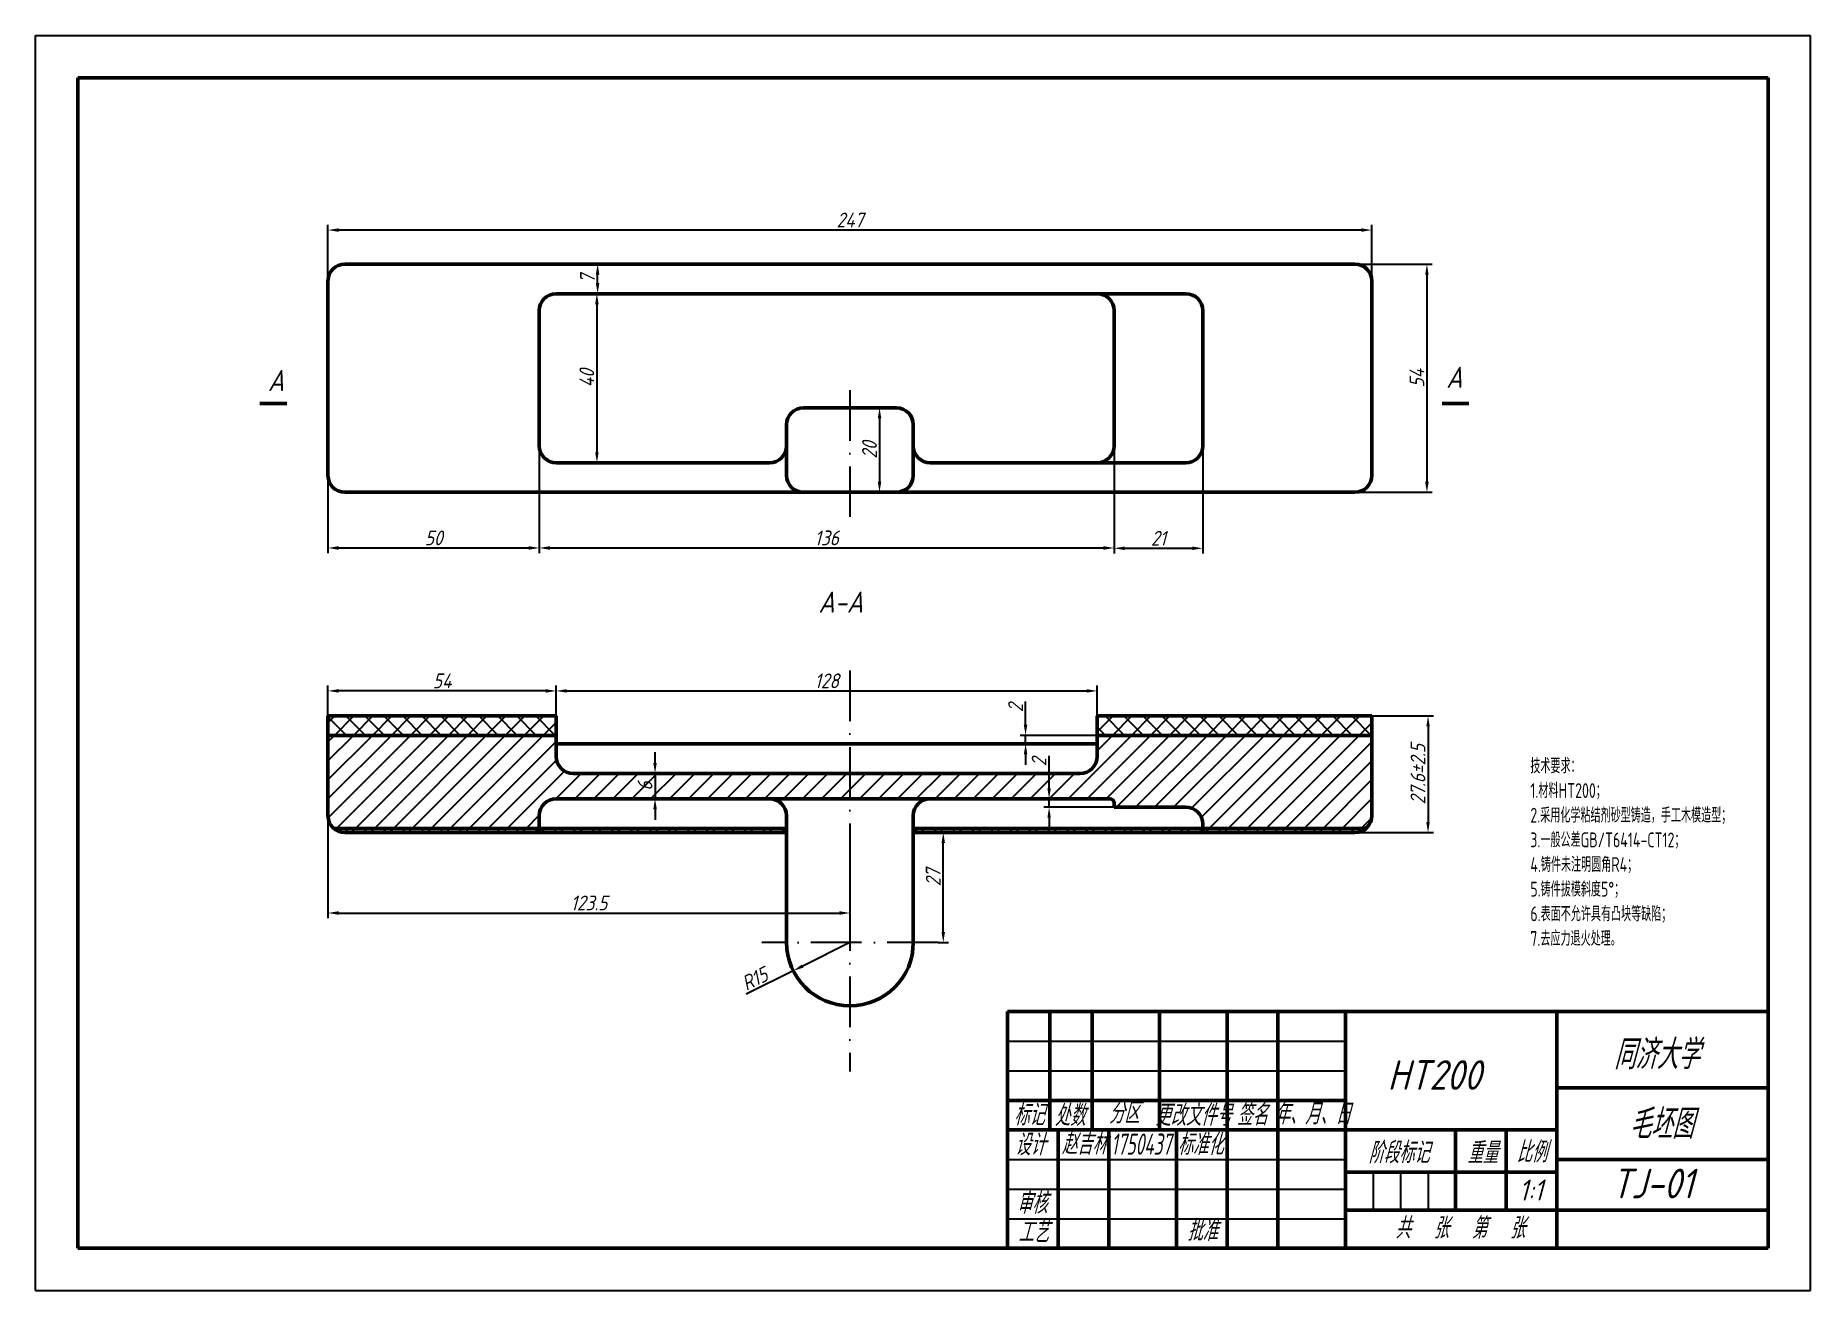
# Model space of a CAD drawing. Header units: millimetres. Extents: x 4 to 424, y 11 to 308.
import ezdxf

# ---------------------------------------------------------------- set-up
doc = ezdxf.new("R2010")
doc.units = ezdxf.units.MM
doc.linetypes.add('ACAD_ISO10W100', pattern=[18, 12, -3, 0, -3])
for name, color, linetype, lineweight in [('尺寸标注', 7, 'Continuous', 25), ('粗实线', 3, 'Continuous', 50), ('细实线', 7, 'Continuous', 25), ('细文本', 7, 'Continuous', 25), ('细点画线', 1, 'ACAD_ISO10W100', 25)]:
    doc.layers.add(name, color=color, linetype=linetype, lineweight=lineweight)
doc.styles.add('工程字', font='gbenor.shx', dxfattribs={"width": 0.8, "bigfont": 'gbcbig.shx'})
doc.styles.add('长仿宋', font='gbeitc.shx', dxfattribs={"bigfont": 'gbcbig.shx'})
doc.dimstyles.new('ISO-25', dxfattribs={"dimtxt": 3.5, "dimasz": 2.5, "dimexe": 1.25, "dimexo": 0, "dimtad": 1, "dimdsep": 46, "dimtxsty": '长仿宋', "dimcen": 2.5, "dimadec": 0, "dimazin": 0, "dimtfac": 1, "dimtmove": 0, "dimatfit": 2, "dimfxl": 1, "dimarcsym": 0})

# ---------------------------------------------------------------- blocks, each defined once
blk = doc.blocks.new('*D7')
at = {"layer": 'Defpoints', "color": 0, "transparency": 16777216}
for p in [(320.11, 147.02), (316.11, 119.42), (333.41, 119.42)]:
    blk.add_point(p, dxfattribs=at)
at = {"layer": '细实线', "color": 0, "lineweight": -2, "transparency": 16777216}
for p, q in [((320.11, 147.02), (334.66, 147.02)), ((333.41, 144.52), (333.41, 121.92)), ((316.11, 119.42), (334.66, 119.42))]:
    blk.add_line(p, q, dxfattribs=at)
at = {"layer": '细实线', "color": 0, "transparency": 16777216}
for points in [[(332.99, 144.52), (333.82, 144.52), (333.41, 147.02)], [(332.99, 121.92), (333.82, 121.92), (333.41, 119.42)]]:
    blk.add_solid(points, dxfattribs=at)
at = {"layer": '细实线', "color": 0, "transparency": 16777216, "insert": (331.03, 133.22), "char_height": 3.5, "width": 7.525, "attachment_point": 5, "rotation": 90, "style": '长仿宋'}
blk.add_mtext('27.6±2.5', dxfattribs=at)
blk = doc.blocks.new('*D8')
at = {"layer": 'Defpoints', "color": 0, "transparency": 16777216}
for p in [(316.11, 253.94), (316.11, 199.94), (333.14, 199.94)]:
    blk.add_point(p, dxfattribs=at)
at = {"layer": '细实线', "color": 0, "lineweight": -2, "transparency": 16777216}
for p, q in [((316.11, 253.94), (334.39, 253.94)), ((333.14, 251.44), (333.14, 202.44)), ((316.11, 199.94), (334.39, 199.94))]:
    blk.add_line(p, q, dxfattribs=at)
at = {"layer": '细实线', "color": 0, "transparency": 16777216}
for points in [[(332.72, 251.44), (333.56, 251.44), (333.14, 253.94)], [(332.72, 202.44), (333.56, 202.44), (333.14, 199.94)]]:
    blk.add_solid(points, dxfattribs=at)
at = {"layer": '细实线', "color": 0, "transparency": 16777216, "insert": (330.77, 226.94), "char_height": 3.5, "attachment_point": 5, "rotation": 90, "style": '长仿宋'}
blk.add_mtext('54', dxfattribs=at)
blk = doc.blocks.new('*D9')
at = {"layer": 'Defpoints', "color": 0, "transparency": 16777216}
for p in [(73.11, 262), (73.11, 249.94), (320.11, 249.94)]:
    blk.add_point(p, dxfattribs=at)
at = {"layer": '细实线', "color": 0, "lineweight": -2, "transparency": 16777216}
for p, q in [((73.11, 249.94), (73.11, 263.25)), ((317.61, 262), (75.61, 262)), ((320.11, 249.94), (320.11, 263.25))]:
    blk.add_line(p, q, dxfattribs=at)
at = {"layer": '细实线', "color": 0, "transparency": 16777216}
for points in [[(75.61, 262.42), (75.61, 261.58), (73.11, 262)], [(317.61, 262.42), (317.61, 261.58), (320.11, 262)]]:
    blk.add_solid(points, dxfattribs=at)
at = {"layer": '细实线', "color": 0, "transparency": 16777216, "insert": (196.61, 264.38), "char_height": 3.5, "attachment_point": 5, "style": '长仿宋'}
blk.add_mtext('247', dxfattribs=at)
blk = doc.blocks.new('*D10')
at = {"layer": 'Defpoints', "color": 0, "transparency": 16777216}
for p in [(123.11, 210.94), (73.11, 203.94), (123.11, 186.77)]:
    blk.add_point(p, dxfattribs=at)
at = {"layer": '细实线', "color": 0, "lineweight": -2, "transparency": 16777216}
for p, q in [((123.11, 210.94), (123.11, 185.52)), ((73.11, 203.94), (73.11, 185.52)), ((75.61, 186.77), (120.61, 186.77))]:
    blk.add_line(p, q, dxfattribs=at)
at = {"layer": '细实线', "color": 0, "transparency": 16777216}
for points in [[(75.61, 187.19), (75.61, 186.35), (73.11, 186.77)], [(120.61, 187.19), (120.61, 186.35), (123.11, 186.77)]]:
    blk.add_solid(points, dxfattribs=at)
at = {"layer": '细实线', "color": 0, "transparency": 16777216, "insert": (98.11, 189.15), "char_height": 3.5, "attachment_point": 5, "style": '长仿宋'}
blk.add_mtext('50', dxfattribs=at)
blk = doc.blocks.new('*D11')
at = {"layer": 'Defpoints', "color": 0, "transparency": 16777216}
for p in [(123.11, 210.94), (259.11, 210.94), (259.11, 186.77)]:
    blk.add_point(p, dxfattribs=at)
at = {"layer": '细实线', "color": 0, "lineweight": -2, "transparency": 16777216}
for p, q in [((123.11, 210.94), (123.11, 185.52)), ((259.11, 210.94), (259.11, 185.52)), ((125.61, 186.77), (256.61, 186.77))]:
    blk.add_line(p, q, dxfattribs=at)
at = {"layer": '细实线', "color": 0, "transparency": 16777216}
for points in [[(125.61, 187.19), (125.61, 186.35), (123.11, 186.77)], [(256.61, 187.19), (256.61, 186.35), (259.11, 186.77)]]:
    blk.add_solid(points, dxfattribs=at)
at = {"layer": '细实线', "color": 0, "transparency": 16777216, "insert": (191.11, 189.15), "char_height": 3.5, "attachment_point": 5, "style": '长仿宋'}
blk.add_mtext('136', dxfattribs=at)
blk = doc.blocks.new('*D12')
at = {"layer": 'Defpoints', "color": 0, "transparency": 16777216}
for p in [(259.11, 210.94), (280.11, 210.94), (280.11, 186.69)]:
    blk.add_point(p, dxfattribs=at)
at = {"layer": '细实线', "color": 0, "lineweight": -2, "transparency": 16777216}
for p, q in [((259.11, 210.94), (259.11, 185.44)), ((280.11, 210.94), (280.11, 185.44)), ((261.61, 186.69), (277.61, 186.69))]:
    blk.add_line(p, q, dxfattribs=at)
at = {"layer": '细实线', "color": 0, "transparency": 16777216}
for points in [[(261.61, 187.11), (261.61, 186.27), (259.11, 186.69)], [(277.61, 187.11), (277.61, 186.27), (280.11, 186.69)]]:
    blk.add_solid(points, dxfattribs=at)
at = {"layer": '细实线', "color": 0, "transparency": 16777216, "insert": (269.61, 189.07), "char_height": 3.5, "attachment_point": 5, "style": '长仿宋'}
blk.add_mtext('21', dxfattribs=at)
blk = doc.blocks.new('*D13')
at = {"layer": 'Defpoints', "color": 0, "transparency": 16777216}
for p in [(127.11, 246.94), (127.11, 206.94), (136.74, 206.94)]:
    blk.add_point(p, dxfattribs=at)
at = {"layer": '细实线', "color": 0, "lineweight": -2, "transparency": 16777216}
for p, q in [((127.11, 246.94), (137.99, 246.94)), ((136.74, 244.44), (136.74, 209.44)), ((127.11, 206.94), (137.99, 206.94))]:
    blk.add_line(p, q, dxfattribs=at)
at = {"layer": '细实线', "color": 0, "transparency": 16777216}
for points in [[(136.32, 244.44), (137.15, 244.44), (136.74, 246.94)], [(136.32, 209.44), (137.15, 209.44), (136.74, 206.94)]]:
    blk.add_solid(points, dxfattribs=at)
at = {"layer": '细实线', "color": 0, "transparency": 16777216, "insert": (134.36, 226.94), "char_height": 3.5, "attachment_point": 5, "rotation": 90, "style": '长仿宋'}
blk.add_mtext('40', dxfattribs=at)
blk = doc.blocks.new('*D3')
at = {"layer": 'Defpoints', "color": 0, "transparency": 16777216}
for p in [(136.74, 253.94), (136.91, 253.94), (136.74, 246.94)]:
    blk.add_point(p, dxfattribs=at)
at = {"layer": '细实线', "color": 0, "lineweight": -2, "transparency": 16777216}
for p, q in [((136.74, 253.94), (138.16, 253.94)), ((136.91, 249.44), (136.91, 251.44)), ((136.74, 246.94), (138.16, 246.94))]:
    blk.add_line(p, q, dxfattribs=at)
at = {"layer": '细实线', "color": 0, "transparency": 16777216}
for points in [[(136.49, 251.44), (137.33, 251.44), (136.91, 253.94)], [(136.49, 249.44), (137.33, 249.44), (136.91, 246.94)]]:
    blk.add_solid(points, dxfattribs=at)
at = {"layer": '细实线', "color": 0, "transparency": 16777216, "insert": (134.53, 250.44), "char_height": 3.5, "attachment_point": 5, "rotation": 90, "style": '长仿宋'}
blk.add_mtext('7', dxfattribs=at)
blk = doc.blocks.new('*D14')
at = {"layer": 'Defpoints', "color": 0, "transparency": 16777216}
for p in [(207.61, 219.94), (203.61, 199.94), (207.61, 199.94)]:
    blk.add_point(p, dxfattribs=at)
at = {"layer": '细实线', "color": 0, "lineweight": -2, "transparency": 16777216}
for p, q in [((207.61, 219.94), (202.36, 219.94)), ((203.61, 217.44), (203.61, 202.44)), ((207.61, 199.94), (202.36, 199.94))]:
    blk.add_line(p, q, dxfattribs=at)
at = {"layer": '细实线', "color": 0, "transparency": 16777216}
for points in [[(203.2, 217.44), (204.03, 217.44), (203.61, 219.94)], [(203.2, 202.44), (204.03, 202.44), (203.61, 199.94)]]:
    blk.add_solid(points, dxfattribs=at)
at = {"layer": '细实线', "color": 0, "transparency": 16777216, "insert": (201.24, 209.94), "char_height": 3.5, "attachment_point": 5, "rotation": 90, "style": '长仿宋'}
blk.add_mtext('20', dxfattribs=at)
blk = doc.blocks.new('*D15')
at = {"layer": 'Defpoints', "color": 0, "transparency": 16777216}
for p in [(73.11, 123.42), (196.61, 110.32), (196.61, 100.38)]:
    blk.add_point(p, dxfattribs=at)
at = {"layer": '细实线', "color": 0, "lineweight": -2, "transparency": 16777216}
for p, q in [((73.11, 123.42), (73.11, 99.13)), ((196.61, 110.32), (196.61, 99.13)), ((75.61, 100.38), (194.11, 100.38))]:
    blk.add_line(p, q, dxfattribs=at)
at = {"layer": '细实线', "color": 0, "transparency": 16777216}
for points in [[(75.61, 100.8), (75.61, 99.97), (73.11, 100.38)], [(194.11, 100.8), (194.11, 99.97), (196.61, 100.38)]]:
    blk.add_solid(points, dxfattribs=at)
at = {"layer": '细实线', "color": 0, "transparency": 16777216, "insert": (134.86, 102.76), "char_height": 3.5, "attachment_point": 5, "style": '长仿宋'}
blk.add_mtext('123.5', dxfattribs=at)
blk = doc.blocks.new('*D4')
at = {"layer": 'Defpoints', "color": 0, "transparency": 16777216}
for p in [(137.85, 133.42), (137.85, 127.42), (150.5, 127.42)]:
    blk.add_point(p, dxfattribs=at)
at = {"layer": '细实线', "color": 0, "lineweight": -2, "transparency": 16777216}
for p, q in [((150.5, 135.92), (150.5, 138.42)), ((137.85, 133.42), (151.75, 133.42)), ((150.5, 133.42), (150.5, 127.42)), ((137.85, 127.42), (151.75, 127.42)), ((150.5, 124.92), (150.5, 122.42))]:
    blk.add_line(p, q, dxfattribs=at)
at = {"layer": '细实线', "color": 0, "transparency": 16777216}
for points in [[(150.08, 135.92), (150.92, 135.92), (150.5, 133.42)], [(150.08, 124.92), (150.92, 124.92), (150.5, 127.42)]]:
    blk.add_solid(points, dxfattribs=at)
at = {"layer": '细实线', "color": 0, "transparency": 16777216, "insert": (148.12, 130.42), "char_height": 3.5, "attachment_point": 5, "rotation": 90, "style": '长仿宋'}
blk.add_mtext('6', dxfattribs=at)
blk = doc.blocks.new('*D16')
at = {"layer": 'Defpoints', "color": 0, "transparency": 16777216}
for p in [(73.11, 152.94), (73.11, 147.02), (127.11, 147.02)]:
    blk.add_point(p, dxfattribs=at)
at = {"layer": '细实线', "color": 0, "lineweight": -2, "transparency": 16777216}
for p, q in [((73.11, 147.02), (73.11, 154.19)), ((124.61, 152.94), (75.61, 152.94)), ((127.11, 147.02), (127.11, 154.19))]:
    blk.add_line(p, q, dxfattribs=at)
at = {"layer": '细实线', "color": 0, "transparency": 16777216}
for points in [[(75.61, 153.36), (75.61, 152.53), (73.11, 152.94)], [(124.61, 153.36), (124.61, 152.53), (127.11, 152.94)]]:
    blk.add_solid(points, dxfattribs=at)
at = {"layer": '细实线', "color": 0, "transparency": 16777216, "insert": (100.11, 155.32), "char_height": 3.5, "attachment_point": 5, "style": '长仿宋'}
blk.add_mtext('54', dxfattribs=at)
blk = doc.blocks.new('*D17')
at = {"layer": 'Defpoints', "color": 0, "transparency": 16777216}
for p in [(255.11, 152.94), (127.11, 147.02), (255.11, 147.02)]:
    blk.add_point(p, dxfattribs=at)
at = {"layer": '细实线', "color": 0, "lineweight": -2, "transparency": 16777216}
for p, q in [((127.11, 147.02), (127.11, 154.19)), ((129.61, 152.94), (252.61, 152.94)), ((255.11, 147.02), (255.11, 154.19))]:
    blk.add_line(p, q, dxfattribs=at)
at = {"layer": '细实线', "color": 0, "transparency": 16777216}
for points in [[(129.61, 153.36), (129.61, 152.53), (127.11, 152.94)], [(252.61, 153.36), (252.61, 152.53), (255.11, 152.94)]]:
    blk.add_solid(points, dxfattribs=at)
at = {"layer": '细实线', "color": 0, "transparency": 16777216, "insert": (191.11, 155.32), "char_height": 3.5, "attachment_point": 5, "style": '长仿宋'}
blk.add_mtext('128', dxfattribs=at)
blk = doc.blocks.new('*D5')
at = {"layer": 'Defpoints', "color": 0, "transparency": 16777216}
for p in [(238.17, 140.42), (255.11, 142.42), (255.11, 140.42)]:
    blk.add_point(p, dxfattribs=at)
at = {"layer": '细实线', "color": 0, "lineweight": -2, "transparency": 16777216}
for p, q in [((238.17, 144.92), (238.17, 150.42)), ((255.11, 142.42), (236.92, 142.42)), ((255.11, 140.42), (236.92, 140.42)), ((238.17, 140.42), (238.17, 142.42)), ((238.17, 137.92), (238.17, 135.42))]:
    blk.add_line(p, q, dxfattribs=at)
at = {"layer": '细实线', "color": 0, "transparency": 16777216}
for points in [[(237.76, 144.92), (238.59, 144.92), (238.17, 142.42)], [(237.76, 137.92), (238.59, 137.92), (238.17, 140.42)]]:
    blk.add_solid(points, dxfattribs=at)
at = {"layer": '细实线', "color": 0, "transparency": 16777216, "insert": (235.8, 148.92), "char_height": 3.5, "attachment_point": 5, "rotation": 90, "style": '长仿宋'}
blk.add_mtext('2', dxfattribs=at)
blk = doc.blocks.new('*D18')
at = {"layer": 'Defpoints', "color": 0, "transparency": 16777216}
for p in [(243.74, 127.42), (258.11, 127.42), (259.11, 125.42)]:
    blk.add_point(p, dxfattribs=at)
at = {"layer": '细实线', "color": 0, "lineweight": -2, "transparency": 16777216}
for p, q in [((243.74, 129.92), (243.74, 137.6)), ((258.11, 127.42), (242.49, 127.42)), ((243.74, 125.42), (243.74, 127.42)), ((259.11, 125.42), (242.49, 125.42)), ((243.74, 122.92), (243.74, 120.42))]:
    blk.add_line(p, q, dxfattribs=at)
at = {"layer": '细实线', "color": 0, "transparency": 16777216}
for points in [[(243.33, 129.92), (244.16, 129.92), (243.74, 127.42)], [(243.33, 122.92), (244.16, 122.92), (243.74, 125.42)]]:
    blk.add_solid(points, dxfattribs=at)
at = {"layer": '细实线', "color": 0, "transparency": 16777216, "insert": (241.37, 136.1), "char_height": 3.5, "attachment_point": 5, "rotation": 90, "style": '长仿宋'}
blk.add_mtext('2', dxfattribs=at)
blk = doc.blocks.new('*D19')
at = {"layer": 'Defpoints', "color": 0, "transparency": 16777216}
for p in [(196.61, 93.42), (183.2, 86.7)]:
    blk.add_point(p, dxfattribs=at)
at = {"layer": '细实线', "color": 0, "lineweight": -2, "transparency": 16777216}
for p, q in [((196.61, 93.42), (185.43, 87.82)), ((183.2, 86.7), (172.09, 81.14))]:
    blk.add_line(p, q, dxfattribs=at)
at = {"layer": '细实线', "color": 0, "transparency": 16777216}
blk.add_solid([(185.25, 88.2), (185.62, 87.45), (183.2, 86.7)], dxfattribs=at)
at = {"layer": '细实线', "color": 0, "transparency": 16777216, "insert": (174.06, 84.79), "char_height": 3.5, "attachment_point": 5, "rotation": 26.5921, "style": '长仿宋'}
blk.add_mtext('R15', dxfattribs=at)
blk = doc.blocks.new('*D22')
at = {"color": 0, "lineweight": -2, "transparency": 16777216}
for p, q in [((218.69, 119.42), (217.44, 119.42)), ((218.69, 95.92), (218.69, 116.92)), ((217.46, 93.42), (219.94, 93.42))]:
    blk.add_line(p, q, dxfattribs=at)
at = {"color": 0, "transparency": 16777216}
for points in [[(218.28, 116.92), (219.11, 116.92), (218.69, 119.42)], [(218.28, 95.92), (219.11, 95.92), (218.69, 93.42)]]:
    blk.add_solid(points, dxfattribs=at)
at = {"layer": 'Defpoints', "color": 0, "transparency": 16777216}
for p in [(218.69, 119.42), (218.69, 119.42), (217.46, 93.42)]:
    blk.add_point(p, dxfattribs=at)
at = {"color": 0, "transparency": 16777216, "insert": (216.32, 108.76), "char_height": 3.5, "attachment_point": 5, "rotation": 90, "style": '长仿宋'}
blk.add_mtext('27', dxfattribs=at)

msp = doc.modelspace()

# ---------------------------------------------------------------- hatches: boundary and pattern name
at = {"layer": '细实线'}
h = msp.add_hatch(dxfattribs=at)
h.set_pattern_fill('ANSI37', color=256)
h.set_pattern_definition([(45, (-516.635, 40.552), (-2.245064, 2.245064), []), (135, (-516.635, 40.552), (-2.245064, -2.245064), [])])
h.paths.add_polyline_path([(320.112, 147.019), (255.112, 147.019), (255.112, 142.419), (320.112, 142.419)])
h.paths.add_polyline_path([(318.758, 120.419), (280.112, 120.419), (280.112, 119.419), (316.112, 119.419, 0.1826758)])
h.paths.add_polyline_path([(280.112, 120.419), (211.612, 120.419), (211.612, 119.419), (280.112, 119.419)])
h.paths.add_polyline_path([(127.112, 147.019), (73.112, 147.019), (73.112, 142.419), (127.112, 142.419)])
h.paths.add_polyline_path([(181.612, 120.419), (123.112, 120.419), (123.112, 119.419), (181.612, 119.419)])
h.paths.add_polyline_path([(123.112, 120.419), (74.466, 120.419, 0.1826758), (77.112, 119.419), (123.112, 119.419)])
h = msp.add_hatch(dxfattribs=at)
h.set_pattern_fill('ANSI31', color=256)
h.set_pattern_definition([(45, (-516.635, 40.552), (-2.245064, 2.245064), [])])
h.paths.add_polyline_path([(320.112, 142.419), (255.112, 142.419), (255.112, 137.419, -0.4142136), (251.112, 133.419), (196.612, 133.419), (196.612, 127.419), (258.112, 127.419, -0.4142136), (259.112, 126.419), (259.112, 125.419), (276.112, 125.419, -0.4142136), (280.112, 121.419), (280.112, 120.419), (318.758, 120.419, 0.2152504), (320.112, 123.419)])
h.paths.add_polyline_path([(196.612, 133.419), (131.112, 133.419, -0.4142136), (127.112, 137.419), (127.112, 142.419), (73.112, 142.419), (73.112, 123.419, 0.2152504), (74.466, 120.419), (123.112, 120.419), (123.112, 123.419, -0.4142136), (127.112, 127.419), (196.612, 127.419)])

# ---------------------------------------------------------------- linework, layer by layer
at = {"layer": '粗实线'}
for p, q in [((13.902, 298.046), (413.902, 298.046)), ((13.902, 21.046), (13.902, 298.046)), ((413.902, 21.046), (413.902, 298.046)), ((77.112, 253.944), (316.112, 253.944)), ((73.112, 203.944), (73.112, 249.944)), ((320.112, 249.944), (320.112, 203.944)), ((127.112, 246.944), (234.112, 246.944)), ((234.112, 246.944), (276.112, 246.944)), ((123.112, 210.944), (123.112, 242.944)), ((259.112, 210.944), (259.112, 242.944)), ((280.112, 210.944), (280.112, 242.944)), ((56.983, 220.944), (63.342, 220.944)), ((207.612, 219.944), (185.612, 219.944)), ((336.715, 220.944), (343.073, 220.944)), ((181.612, 210.944), (181.612, 215.944)), ((211.612, 210.944), (211.612, 215.944)), ((181.612, 210.944), (181.612, 203.944)), ((211.612, 210.944), (211.612, 203.944)), ((177.612, 206.944), (127.112, 206.944)), ((234.112, 206.944), (215.612, 206.944)), ((234.112, 206.944), (276.112, 206.944)), ((185.612, 199.944), (77.112, 199.944)), ((207.612, 199.944), (185.612, 199.944)), ((207.612, 199.944), (316.112, 199.944)), ((73.112, 147.019), (127.112, 147.019)), ((73.112, 123.419), (73.112, 147.019)), ((127.112, 147.019), (127.112, 137.419)), ((255.112, 147.019), (320.112, 147.019)), ((255.112, 147.019), (255.112, 137.419)), ((320.112, 147.019), (320.112, 123.419)), ((127.112, 142.419), (73.112, 142.419)), ((127.112, 140.419), (255.112, 140.419)), ((320.112, 142.419), (255.112, 142.419)), ((251.112, 133.419), (131.112, 133.419)), ((258.112, 127.419), (127.112, 127.419)), ((259.112, 126.419), (259.112, 125.419)), ((123.112, 123.419), (123.112, 119.419)), ((181.612, 93.419), (181.612, 123.419)), ((211.612, 93.419), (211.612, 123.419)), ((276.112, 125.419), (259.112, 125.419)), ((181.612, 120.419), (74.466, 120.419)), ((181.612, 119.419), (77.112, 119.419)), ((318.758, 120.419), (211.612, 120.419)), ((316.112, 119.419), (211.612, 119.419)), ((280.112, 121.419), (280.112, 119.419)), ((233.902, 77.046), (233.902, 21.046)), ((233.902, 77.046), (413.902, 77.046)), ((243.902, 77.046), (243.902, 49.046)), ((253.902, 77.046), (253.902, 49.046)), ((269.902, 77.046), (269.902, 49.046)), ((285.902, 77.046), (285.902, 21.046)), ((297.902, 77.046), (297.902, 21.046)), ((313.902, 77.046), (313.902, 21.046)), ((363.902, 77.046), (363.902, 21.046)), ((363.902, 59.046), (413.902, 59.046)), ((233.902, 56.046), (313.902, 56.046)), ((233.902, 49.046), (363.902, 49.046)), ((245.902, 49.046), (245.902, 21.046)), ((257.902, 49.046), (257.902, 21.046)), ((273.902, 49.046), (273.902, 21.046)), ((339.902, 49.046), (339.902, 30.046)), ((351.902, 49.046), (351.902, 30.046)), ((363.902, 42.046), (413.902, 42.046)), ((313.902, 39.046), (363.902, 39.046)), ((313.902, 30.046), (413.902, 30.046)), ((13.902, 21.046), (413.902, 21.046))]:
    msp.add_line(p, q, dxfattribs=at)
for centre, radius, start, end in [((77.112, 249.944), 4, 90, 180), ((316.112, 249.944), 4, 0, 90), ((127.112, 242.944), 4, 90, 180), ((255.112, 242.944), 4, 0, 90), ((276.112, 242.944), 4, 0, 90), ((185.612, 215.944), 4, 90, 180), ((207.612, 215.944), 4, 0, 90), ((127.112, 210.944), 4, 180, 270), ((177.612, 210.944), 4, 270, 0), ((215.612, 210.944), 4, 180, 270), ((255.112, 210.944), 4, 270, 0), ((276.112, 210.944), 4, 270, 0), ((77.112, 203.944), 4, 180, 270), ((185.612, 203.944), 4, 180, 270), ((207.612, 203.944), 4, 270, 0), ((316.112, 203.944), 4, 270, 0), ((131.112, 137.419), 4, 180, 270), ((251.112, 137.419), 4, 270, 0), ((127.112, 123.419), 4, 90, 180), ((177.612, 123.419), 4, 0, 90), ((215.612, 123.419), 4, 90, 180), ((258.112, 126.419), 1, 360, 90), ((77.112, 123.419), 4, 180, 270), ((276.112, 121.419), 4, 360, 90), ((316.112, 123.419), 4, 270, 0), ((196.612, 93.419), 15, 180, 0)]:
    msp.add_arc(centre, radius, start, end, dxfattribs=at)
at = {"layer": '细实线'}
for p, q in [((3.902, 308.046), (423.902, 308.046)), ((3.902, 11.046), (3.902, 308.046)), ((423.902, 11.046), (423.902, 308.046)), ((233.902, 70.046), (313.902, 70.046)), ((233.902, 63.046), (313.902, 63.046)), ((233.902, 42.046), (313.902, 42.046)), ((320.402, 39.046), (320.402, 30.046)), ((326.902, 39.046), (326.902, 30.046)), ((333.402, 39.046), (333.402, 30.046)), ((233.902, 35.046), (313.902, 35.046)), ((233.902, 28.046), (313.902, 28.046)), ((3.902, 11.046), (423.902, 11.046))]:
    msp.add_line(p, q, dxfattribs=at)
at = {"layer": '细点画线'}
for p, q in [((196.612, 224.134), (196.612, 194.134)), ((196.612, 157.763), (196.612, 62.885)), ((217.455, 93.419), (175.769, 93.419))]:
    msp.add_line(p, q, dxfattribs=at)

# ---------------------------------------------------------------- texts
at = {"layer": '尺寸标注', "style": '长仿宋'}
for s, p in [('A', (58.882, 223.892)), ('A', (337.708, 224.661)), ('A-A', (189.153, 171.459))]:
    msp.add_text(s, height=5, dxfattribs=at).set_placement(p)
at = {"layer": '细实线', "insert": (357.612, 136.944), "char_height": 3.5, "attachment_point": 1, "style": '工程字'}
msp.add_mtext_dynamic_manual_height_columns('技术要求：\\P1.材料HT200；\\P2.采用化学粘结剂砂型铸造，手工木模造型；\\P3.一般公差GB/T6414-CT12；\\P4.铸件未注明圆角R4；\\P5.铸件拔模斜度5°；\\P6.表面不允许具有凸块等缺陷；\\P7.去应力退火处理。', width=63, gutter_width=17.5, heights=[0], dxfattribs=at)
at = {"layer": '细文本', "style": '长仿宋'}
for s, height, p in [('同济大学', 7, (377.362, 63.424)), ('HT200', 7, (323.826, 58.547)), ('标记', 5, (235.404, 50.11)), ('处数', 5, (245.033, 49.977)), ('分区', 5, (257.86, 50.55)), ('更改文件号', 5, (268.85, 50.021)), ('签名', 5, (288.164, 50.11)), ('年、月、日', 5, (297.039, 50.351)), ('毛坯图', 7, (381.002, 46.984)), ('设计', 5, (235.678, 43.062)), ('赵吉林', 5, (246.725, 43.269)), ('标准化', 5, (274.139, 43.131)), ('阶段标记', 5, (319.287, 41.183)), ('重量', 5, (342.681, 41.146)), ('比例', 5, (354.319, 41.344)), ('TJ-01', 7, (376.78, 32.871)), ('审核', 5, (236.083, 29.233)), ('1:1', 5, (354.907, 32.317)), ('工艺', 5, (236.405, 22.37)), ('批准', 5, (276.42, 22.791)), ('共  张  第  张', 5, (325.642, 23.343))]:
    msp.add_text(s, height=height, dxfattribs=at).set_placement(p)
at = {"layer": '细文本', "style": '长仿宋', "width": 0.7}
msp.add_text('1750437', height=5, dxfattribs=at).set_placement((258.439, 43.188))

# ---------------------------------------------------------------- dimensions: what is measured, and where the dimension line sits
dim = msp.add_linear_dim(base=(218.693, 119.419), p1=(217.455, 93.419), p2=(218.693, 119.419), angle=270, text='27', dimstyle='ISO-25')
dim.commit()
dim.dimension.update_dxf_attribs({"geometry": '*D22', "text_midpoint": (218.693, 108.76), "dimtype": 160})
at = {"layer": '细实线'}
for base, p1, p2, picture, middle in [((73.112, 262.001), (320.112, 249.944), (73.112, 249.944), '*D9', (196.612, 264.376)), ((123.112, 186.77), (73.112, 203.944), (123.112, 210.944), '*D10', (98.112, 189.145)), ((259.112, 186.77), (123.112, 210.944), (259.112, 210.944), '*D11', (191.112, 189.145)), ((280.112, 186.691), (259.112, 210.944), (280.112, 210.944), '*D12', (269.612, 189.066)), ((73.112, 152.944), (127.112, 147.019), (73.112, 147.019), '*D16', (100.112, 155.319)), ((255.112, 152.944), (127.112, 147.019), (255.112, 147.019), '*D17', (191.112, 155.319)), ((196.612, 100.384), (73.112, 123.419), (196.612, 110.324), '*D15', (134.862, 102.759))]:
    dim = msp.add_linear_dim(base=base, p1=p1, p2=p2, dimstyle='ISO-25', dxfattribs=at)
    dim.commit()
    dim.dimension.update_dxf_attribs({"geometry": picture, "text_midpoint": middle})
for base, p1, p2, picture, middle in [((136.909, 253.944), (136.736, 246.944), (136.736, 253.944), '*D3', (134.534, 250.444)), ((333.141, 199.944), (316.112, 253.944), (316.112, 199.944), '*D8', (330.766, 226.944)), ((136.736, 206.944), (127.112, 246.944), (127.112, 206.944), '*D13', (134.361, 226.944)), ((203.612, 199.944), (207.612, 219.944), (207.612, 199.944), '*D14', (201.237, 209.944))]:
    dim = msp.add_linear_dim(base=base, p1=p1, p2=p2, angle=90, dimstyle='ISO-25', dxfattribs=at)
    dim.commit()
    dim.dimension.update_dxf_attribs({"geometry": picture, "text_midpoint": middle})
for base, p1, p2, picture, middle in [((238.172, 140.419), (255.112, 142.419), (255.112, 140.419), '*D5', (238.172, 148.919)), ((150.499, 127.419), (137.849, 133.419), (137.849, 127.419), '*D4', (150.499, 130.419)), ((243.742, 127.419), (259.112, 125.419), (258.112, 127.419), '*D18', (243.742, 136.102))]:
    dim = msp.add_linear_dim(base=base, p1=p1, p2=p2, angle=90, dimstyle='ISO-25', dxfattribs=at)
    dim.commit()
    dim.dimension.update_dxf_attribs({"geometry": picture, "text_midpoint": middle, "dimtype": 160})
dim = msp.add_linear_dim(base=(333.408, 119.419), p1=(320.112, 147.019), p2=(316.112, 119.419), angle=90, text='<>±2.5', dimstyle='ISO-25', dxfattribs=at)
dim.commit()
dim.dimension.update_dxf_attribs({"geometry": '*D7', "text_midpoint": (331.033, 133.219)})
dim = msp.add_radius_dim(center=(196.612, 93.419), mpoint=(183.199, 86.704), dimstyle='ISO-25', dxfattribs=at)
dim.commit()
dim.dimension.update_dxf_attribs({"geometry": '*D19', "text_midpoint": (175.126, 82.663), "dimtype": 164})

doc.saveas('drawing.dxf')
